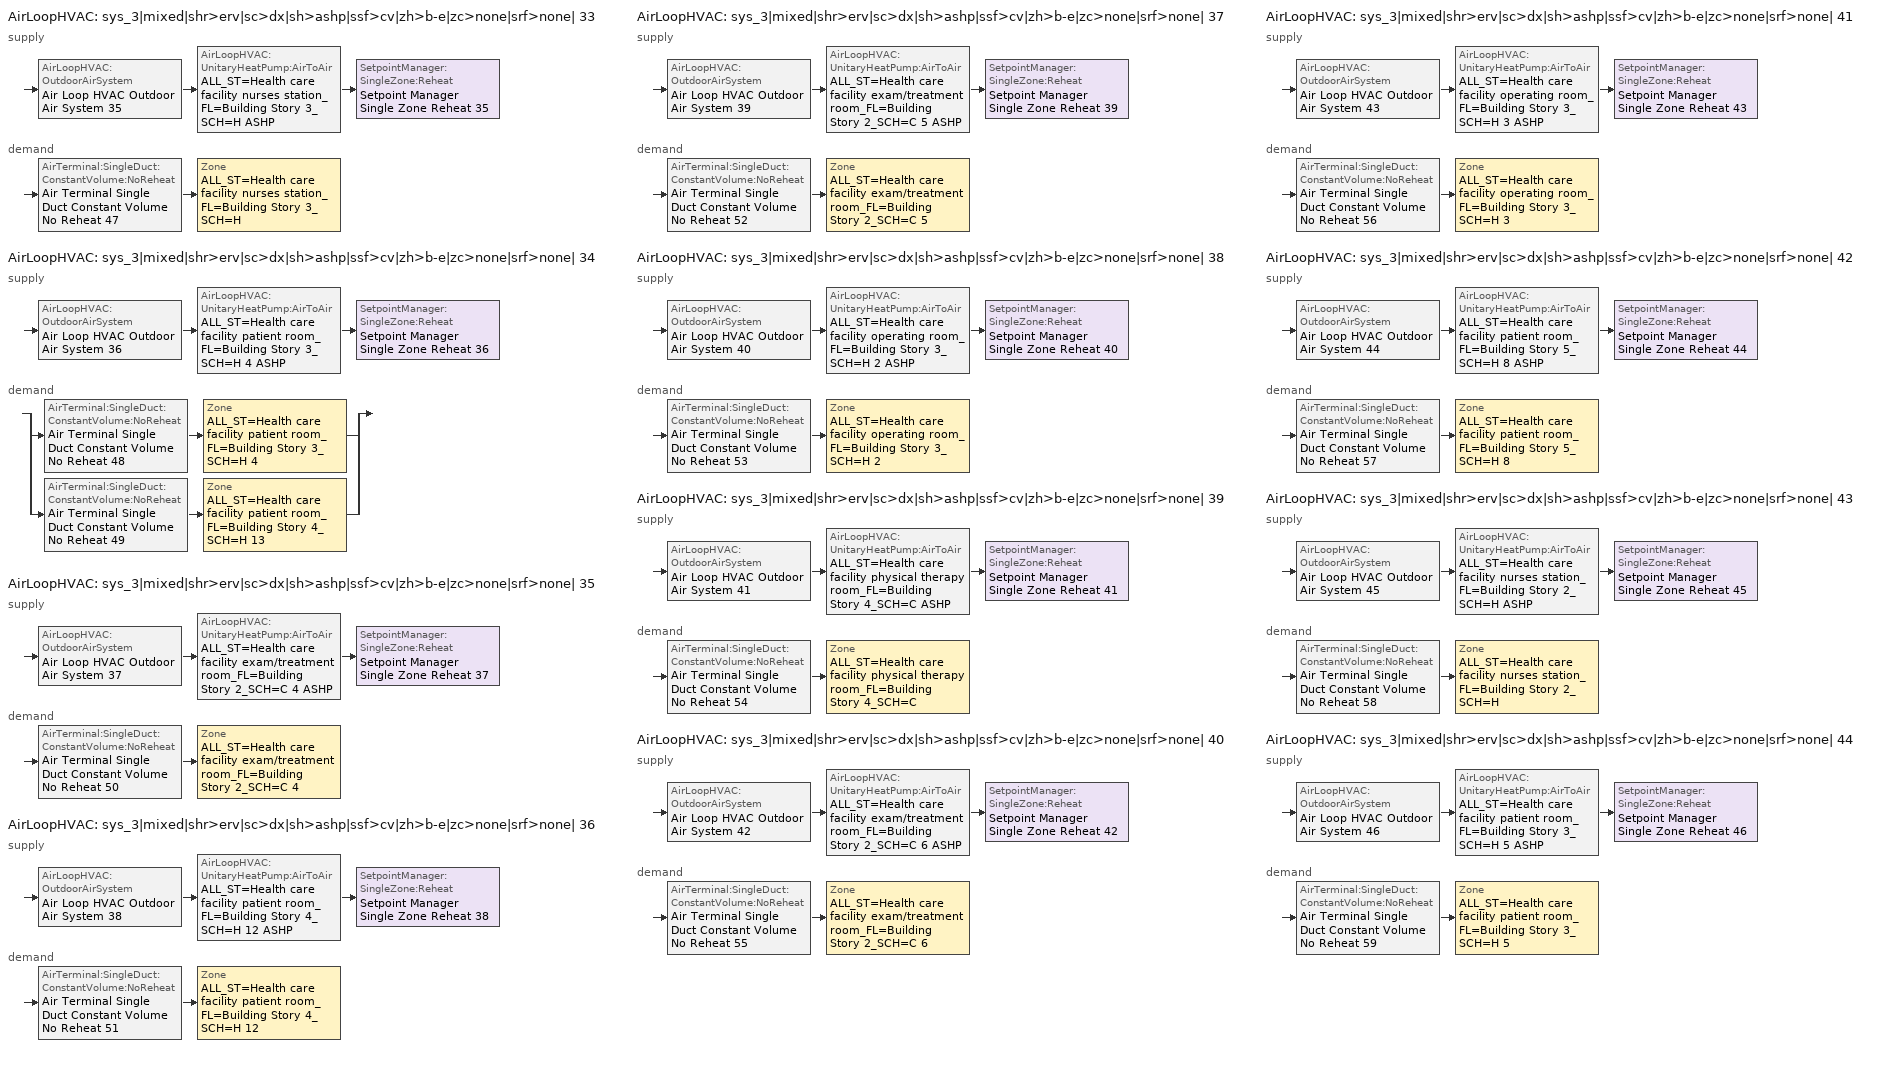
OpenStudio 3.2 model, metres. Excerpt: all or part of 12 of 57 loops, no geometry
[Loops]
AirLoopHVAC 'sys_3|mixed|shr>erv|sc>dx|sh>ashp|ssf>cv|zh>b-e|zc>none|srf>none| 33'
 supply: AirLoopHVAC:OutdoorAirSystem 'Air Loop HVAC Outdoor Air System 35' > AirLoopHVAC:UnitaryHeatPump:AirToAir 'ALL_ST=Health care facility nurses station_FL=Building Story 3_SCH=H ASHP' > SetpointManager:SingleZone:Reheat 'Setpoint Manager Single Zone Reheat 35'
 demand: AirTerminal:SingleDuct:ConstantVolume:NoReheat 'Air Terminal Single Duct Constant Volume No Reheat 47' > Zone 'ALL_ST=Health care facility nurses station_FL=Building Story 3_SCH=H'
AirLoopHVAC 'sys_3|mixed|shr>erv|sc>dx|sh>ashp|ssf>cv|zh>b-e|zc>none|srf>none| 34'
 supply: AirLoopHVAC:OutdoorAirSystem 'Air Loop HVAC Outdoor Air System 36' > AirLoopHVAC:UnitaryHeatPump:AirToAir 'ALL_ST=Health care facility patient room_FL=Building Story 3_SCH=H 4 ASHP' > SetpointManager:SingleZone:Reheat 'Setpoint Manager Single Zone Reheat 36'
 demand: split
  | AirTerminal:SingleDuct:ConstantVolume:NoReheat 'Air Terminal Single Duct Constant Volume No Reheat 48' > Zone 'ALL_ST=Health care facility patient room_FL=Building Story 3_SCH=H 4'
  | AirTerminal:SingleDuct:ConstantVolume:NoReheat 'Air Terminal Single Duct Constant Volume No Reheat 49' > Zone 'ALL_ST=Health care facility patient room_FL=Building Story 4_SCH=H 13'
AirLoopHVAC 'sys_3|mixed|shr>erv|sc>dx|sh>ashp|ssf>cv|zh>b-e|zc>none|srf>none| 35'
 supply: AirLoopHVAC:OutdoorAirSystem 'Air Loop HVAC Outdoor Air System 37' > AirLoopHVAC:UnitaryHeatPump:AirToAir 'ALL_ST=Health care facility exam/treatment room_FL=Building Story 2_SCH=C 4 ASHP' > SetpointManager:SingleZone:Reheat 'Setpoint Manager Single Zone Reheat 37'
 demand: AirTerminal:SingleDuct:ConstantVolume:NoReheat 'Air Terminal Single Duct Constant Volume No Reheat 50' > Zone 'ALL_ST=Health care facility exam/treatment room_FL=Building Story 2_SCH=C 4'
AirLoopHVAC 'sys_3|mixed|shr>erv|sc>dx|sh>ashp|ssf>cv|zh>b-e|zc>none|srf>none| 36'
 supply: AirLoopHVAC:OutdoorAirSystem 'Air Loop HVAC Outdoor Air System 38' > AirLoopHVAC:UnitaryHeatPump:AirToAir 'ALL_ST=Health care facility patient room_FL=Building Story 4_SCH=H 12 ASHP' > SetpointManager:SingleZone:Reheat 'Setpoint Manager Single Zone Reheat 38'
 demand: AirTerminal:SingleDuct:ConstantVolume:NoReheat 'Air Terminal Single Duct Constant Volume No Reheat 51' > Zone 'ALL_ST=Health care facility patient room_FL=Building Story 4_SCH=H 12'
AirLoopHVAC 'sys_3|mixed|shr>erv|sc>dx|sh>ashp|ssf>cv|zh>b-e|zc>none|srf>none| 37'
 supply: AirLoopHVAC:OutdoorAirSystem 'Air Loop HVAC Outdoor Air System 39' > AirLoopHVAC:UnitaryHeatPump:AirToAir 'ALL_ST=Health care facility exam/treatment room_FL=Building Story 2_SCH=C 5 ASHP' > SetpointManager:SingleZone:Reheat 'Setpoint Manager Single Zone Reheat 39'
 demand: AirTerminal:SingleDuct:ConstantVolume:NoReheat 'Air Terminal Single Duct Constant Volume No Reheat 52' > Zone 'ALL_ST=Health care facility exam/treatment room_FL=Building Story 2_SCH=C 5'
AirLoopHVAC 'sys_3|mixed|shr>erv|sc>dx|sh>ashp|ssf>cv|zh>b-e|zc>none|srf>none| 38'
 supply: AirLoopHVAC:OutdoorAirSystem 'Air Loop HVAC Outdoor Air System 40' > AirLoopHVAC:UnitaryHeatPump:AirToAir 'ALL_ST=Health care facility operating room_FL=Building Story 3_SCH=H 2 ASHP' > SetpointManager:SingleZone:Reheat 'Setpoint Manager Single Zone Reheat 40'
 demand: AirTerminal:SingleDuct:ConstantVolume:NoReheat 'Air Terminal Single Duct Constant Volume No Reheat 53' > Zone 'ALL_ST=Health care facility operating room_FL=Building Story 3_SCH=H 2'
AirLoopHVAC 'sys_3|mixed|shr>erv|sc>dx|sh>ashp|ssf>cv|zh>b-e|zc>none|srf>none| 39'
 supply: AirLoopHVAC:OutdoorAirSystem 'Air Loop HVAC Outdoor Air System 41' > AirLoopHVAC:UnitaryHeatPump:AirToAir 'ALL_ST=Health care facility physical therapy room_FL=Building Story 4_SCH=C ASHP' > SetpointManager:SingleZone:Reheat 'Setpoint Manager Single Zone Reheat 41'
 demand: AirTerminal:SingleDuct:ConstantVolume:NoReheat 'Air Terminal Single Duct Constant Volume No Reheat 54' > Zone 'ALL_ST=Health care facility physical therapy room_FL=Building Story 4_SCH=C'
AirLoopHVAC 'sys_3|mixed|shr>erv|sc>dx|sh>ashp|ssf>cv|zh>b-e|zc>none|srf>none| 40'
 supply: AirLoopHVAC:OutdoorAirSystem 'Air Loop HVAC Outdoor Air System 42' > AirLoopHVAC:UnitaryHeatPump:AirToAir 'ALL_ST=Health care facility exam/treatment room_FL=Building Story 2_SCH=C 6 ASHP' > SetpointManager:SingleZone:Reheat 'Setpoint Manager Single Zone Reheat 42'
 demand: AirTerminal:SingleDuct:ConstantVolume:NoReheat 'Air Terminal Single Duct Constant Volume No Reheat 55' > Zone 'ALL_ST=Health care facility exam/treatment room_FL=Building Story 2_SCH=C 6'
AirLoopHVAC 'sys_3|mixed|shr>erv|sc>dx|sh>ashp|ssf>cv|zh>b-e|zc>none|srf>none| 41'
 supply: AirLoopHVAC:OutdoorAirSystem 'Air Loop HVAC Outdoor Air System 43' > AirLoopHVAC:UnitaryHeatPump:AirToAir 'ALL_ST=Health care facility operating room_FL=Building Story 3_SCH=H 3 ASHP' > SetpointManager:SingleZone:Reheat 'Setpoint Manager Single Zone Reheat 43'
 demand: AirTerminal:SingleDuct:ConstantVolume:NoReheat 'Air Terminal Single Duct Constant Volume No Reheat 56' > Zone 'ALL_ST=Health care facility operating room_FL=Building Story 3_SCH=H 3'
AirLoopHVAC 'sys_3|mixed|shr>erv|sc>dx|sh>ashp|ssf>cv|zh>b-e|zc>none|srf>none| 42'
 supply: AirLoopHVAC:OutdoorAirSystem 'Air Loop HVAC Outdoor Air System 44' > AirLoopHVAC:UnitaryHeatPump:AirToAir 'ALL_ST=Health care facility patient room_FL=Building Story 5_SCH=H 8 ASHP' > SetpointManager:SingleZone:Reheat 'Setpoint Manager Single Zone Reheat 44'
 demand: AirTerminal:SingleDuct:ConstantVolume:NoReheat 'Air Terminal Single Duct Constant Volume No Reheat 57' > Zone 'ALL_ST=Health care facility patient room_FL=Building Story 5_SCH=H 8'
AirLoopHVAC 'sys_3|mixed|shr>erv|sc>dx|sh>ashp|ssf>cv|zh>b-e|zc>none|srf>none| 43'
 supply: AirLoopHVAC:OutdoorAirSystem 'Air Loop HVAC Outdoor Air System 45' > AirLoopHVAC:UnitaryHeatPump:AirToAir 'ALL_ST=Health care facility nurses station_FL=Building Story 2_SCH=H ASHP' > SetpointManager:SingleZone:Reheat 'Setpoint Manager Single Zone Reheat 45'
 demand: AirTerminal:SingleDuct:ConstantVolume:NoReheat 'Air Terminal Single Duct Constant Volume No Reheat 58' > Zone 'ALL_ST=Health care facility nurses station_FL=Building Story 2_SCH=H'
AirLoopHVAC 'sys_3|mixed|shr>erv|sc>dx|sh>ashp|ssf>cv|zh>b-e|zc>none|srf>none| 44'
 supply: AirLoopHVAC:OutdoorAirSystem 'Air Loop HVAC Outdoor Air System 46' > AirLoopHVAC:UnitaryHeatPump:AirToAir 'ALL_ST=Health care facility patient room_FL=Building Story 3_SCH=H 5 ASHP' > SetpointManager:SingleZone:Reheat 'Setpoint Manager Single Zone Reheat 46'
 demand: AirTerminal:SingleDuct:ConstantVolume:NoReheat 'Air Terminal Single Duct Constant Volume No Reheat 59' > Zone 'ALL_ST=Health care facility patient room_FL=Building Story 3_SCH=H 5'
[Sizing:Zone] Zone Cooling Design Supply Air Temperature Input Method=TemperatureDifference; Zone Cooling Design Supply Air Temperature {C}=14; Zone Cooling Design Supply Air Temperature Difference {deltaC}=11; Zone Heating Design Supply Air Temperature Input Method=TemperatureDifference; Zone Heating Design Supply Air Temperature {C}=40; Zone Heating Design Supply Air Temperature Difference {deltaC}=21; Zone Cooling Design Supply Air Humidity Ratio {kg-H2O/kg-air}=0.0085; Zone Heating Design Supply Air Humidity Ratio {kg-H2O/kg-air}=0.008; Zone Heating Sizing Factor=1.3; Zone Cooling Sizing Factor=1; Cooling Design Air Flow Method=DesignDay; Heating Design Air Flow Method=DesignDay; Account for Dedicated Outdoor Air System=No; Dedicated Outdoor Air System Control Strategy=NeutralSupplyAir; Dedicated Outdoor Air Low Setpoint Temperature for Design {C}=autosize; Dedicated Outdoor Air High Setpoint Temperature for Design {C}=autosize
ALL_ST=Health care facility nurses station_FL=Building Story 3_SCH=H; ALL_ST=Health care facility patient room_FL=Building Story 3_SCH=H 4; ALL_ST=Health care facility exam/treatment room_FL=Building Story 2_SCH=C 4; ALL_ST=Health care facility patient room_FL=Building Story 4_SCH=H 12; ALL_ST=Health care facility exam/treatment room_FL=Building Story 2_SCH=C 5; ALL_ST=Health care facility operating room_FL=Building Story 3_SCH=H 2; ALL_ST=Health care facility physical therapy room_FL=Building Story 4_SCH=C; ALL_ST=Health care facility exam/treatment room_FL=Building Story 2_SCH=C 6; ALL_ST=Health care facility operating room_FL=Building Story 3_SCH=H 3; ALL_ST=Health care facility patient room_FL=Building Story 5_SCH=H 8; ALL_ST=Health care facility nurses station_FL=Building Story 2_SCH=H; ALL_ST=Health care facility patient room_FL=Building Story 3_SCH=H 5; ALL_ST=Health care facility patient room_FL=Building Story 4_SCH=H 13
[Zone equipment]
ALL_ST=Health care facility nurses station_FL=Building Story 3_SCH=H: Zone HVAC Baseboard Convective Electric 47, Air Terminal Single Duct Constant Volume No Reheat 47
ALL_ST=Health care facility patient room_FL=Building Story 3_SCH=H 4: Zone HVAC Baseboard Convective Electric 48, Air Terminal Single Duct Constant Volume No Reheat 48
ALL_ST=Health care facility exam/treatment room_FL=Building Story 2_SCH=C 4: Zone HVAC Baseboard Convective Electric 50, Air Terminal Single Duct Constant Volume No Reheat 50
ALL_ST=Health care facility patient room_FL=Building Story 4_SCH=H 12: Zone HVAC Baseboard Convective Electric 51, Air Terminal Single Duct Constant Volume No Reheat 51
ALL_ST=Health care facility exam/treatment room_FL=Building Story 2_SCH=C 5: Zone HVAC Baseboard Convective Electric 52, Air Terminal Single Duct Constant Volume No Reheat 52
ALL_ST=Health care facility operating room_FL=Building Story 3_SCH=H 2: Zone HVAC Baseboard Convective Electric 53, Air Terminal Single Duct Constant Volume No Reheat 53
ALL_ST=Health care facility physical therapy room_FL=Building Story 4_SCH=C: Zone HVAC Baseboard Convective Electric 54, Air Terminal Single Duct Constant Volume No Reheat 54
ALL_ST=Health care facility exam/treatment room_FL=Building Story 2_SCH=C 6: Zone HVAC Baseboard Convective Electric 55, Air Terminal Single Duct Constant Volume No Reheat 55
ALL_ST=Health care facility operating room_FL=Building Story 3_SCH=H 3: Zone HVAC Baseboard Convective Electric 56, Air Terminal Single Duct Constant Volume No Reheat 56
ALL_ST=Health care facility patient room_FL=Building Story 5_SCH=H 8: Zone HVAC Baseboard Convective Electric 57, Air Terminal Single Duct Constant Volume No Reheat 57
ALL_ST=Health care facility nurses station_FL=Building Story 2_SCH=H: Zone HVAC Baseboard Convective Electric 58, Air Terminal Single Duct Constant Volume No Reheat 58
ALL_ST=Health care facility patient room_FL=Building Story 3_SCH=H 5: Zone HVAC Baseboard Convective Electric 59, Air Terminal Single Duct Constant Volume No Reheat 59
ALL_ST=Health care facility patient room_FL=Building Story 4_SCH=H 13: Zone HVAC Baseboard Convective Electric 49, Air Terminal Single Duct Constant Volume No Reheat 49
[AirLoopHVAC] Design Supply Air Flow Rate {m3/s}=autosize; Design Return Air Flow Fraction of Supply Air Flow=1
Name | Availability Schedule
sys_3|mixed|shr>erv|sc>dx|sh>ashp|ssf>cv|zh>b-e|zc>none|srf>none| 33 | sys_3|mixed|shr>none|sc>dx|sh>ashp|ssf>cv|zh>b-e|zc>none|srf>none| 33 Occ Sch
sys_3|mixed|shr>erv|sc>dx|sh>ashp|ssf>cv|zh>b-e|zc>none|srf>none| 34 | sys_3|mixed|shr>none|sc>dx|sh>ashp|ssf>cv|zh>b-e|zc>none|srf>none| 34 Occ Sch
sys_3|mixed|shr>erv|sc>dx|sh>ashp|ssf>cv|zh>b-e|zc>none|srf>none| 35 | sys_3|mixed|shr>none|sc>dx|sh>ashp|ssf>cv|zh>b-e|zc>none|srf>none| 35 Occ Sch
sys_3|mixed|shr>erv|sc>dx|sh>ashp|ssf>cv|zh>b-e|zc>none|srf>none| 36 | sys_3|mixed|shr>none|sc>dx|sh>ashp|ssf>cv|zh>b-e|zc>none|srf>none| 36 Occ Sch
sys_3|mixed|shr>erv|sc>dx|sh>ashp|ssf>cv|zh>b-e|zc>none|srf>none| 37 | sys_3|mixed|shr>none|sc>dx|sh>ashp|ssf>cv|zh>b-e|zc>none|srf>none| 37 Occ Sch
sys_3|mixed|shr>erv|sc>dx|sh>ashp|ssf>cv|zh>b-e|zc>none|srf>none| 38 | sys_3|mixed|shr>none|sc>dx|sh>ashp|ssf>cv|zh>b-e|zc>none|srf>none| 38 Occ Sch
sys_3|mixed|shr>erv|sc>dx|sh>ashp|ssf>cv|zh>b-e|zc>none|srf>none| 39 | sys_3|mixed|shr>none|sc>dx|sh>ashp|ssf>cv|zh>b-e|zc>none|srf>none| 39 Occ Sch
sys_3|mixed|shr>erv|sc>dx|sh>ashp|ssf>cv|zh>b-e|zc>none|srf>none| 40 | sys_3|mixed|shr>none|sc>dx|sh>ashp|ssf>cv|zh>b-e|zc>none|srf>none| 40 Occ Sch
sys_3|mixed|shr>erv|sc>dx|sh>ashp|ssf>cv|zh>b-e|zc>none|srf>none| 41 | sys_3|mixed|shr>none|sc>dx|sh>ashp|ssf>cv|zh>b-e|zc>none|srf>none| 41 Occ Sch
sys_3|mixed|shr>erv|sc>dx|sh>ashp|ssf>cv|zh>b-e|zc>none|srf>none| 42 | sys_3|mixed|shr>none|sc>dx|sh>ashp|ssf>cv|zh>b-e|zc>none|srf>none| 42 Occ Sch
sys_3|mixed|shr>erv|sc>dx|sh>ashp|ssf>cv|zh>b-e|zc>none|srf>none| 43 | sys_3|mixed|shr>none|sc>dx|sh>ashp|ssf>cv|zh>b-e|zc>none|srf>none| 43 Occ Sch
sys_3|mixed|shr>erv|sc>dx|sh>ashp|ssf>cv|zh>b-e|zc>none|srf>none| 44 | sys_3|mixed|shr>none|sc>dx|sh>ashp|ssf>cv|zh>b-e|zc>none|srf>none| 44 Occ Sch
[Sizing:System] Type of Load to Size On=Sensible; Design Outdoor Air Flow Rate {m3/s}=Autosize; Central Heating Maximum System Air Flow Ratio=1; Preheat Design Temperature {C}=7; Preheat Design Humidity Ratio {kg-H2O/kg-Air}=0.008; Precool Design Temperature {C}=13; Precool Design Humidity Ratio {kg-H2O/kg-Air}=0.008; Central Cooling Design Supply Air Temperature {C}=13; Central Heating Design Supply Air Temperature {C}=43; Sizing Option=NonCoincident; 100% Outdoor Air in Cooling=No; 100% Outdoor Air in Heating=No; Central Cooling Design Supply Air Humidity Ratio {kg-H2O/kg-Air}=0.0085; Central Heating Design Supply Air Humidity Ratio {kg-H2O/kg-Air}=0.008; Cooling Design Air Flow Method=DesignDay; Cooling Design Air Flow Rate {m3/s}=0; Heating Design Air Flow Method=DesignDay; Heating Design Air Flow Rate {m3/s}=0; System Outdoor Air Method=ZoneSum; Zone Maximum Outdoor Air Fraction=1; Cooling Supply Air Flow Rate Per Floor Area {m3/s-m2}=0.00996765; Cooling Fraction of Autosized Cooling Supply Air Flow Rate=1; Cooling Supply Air Flow Rate Per Unit Cooling Capacity {m3/s-W}=3.94755e-05; Heating Supply Air Flow Rate Per Floor Area {m3/s-m2}=0.00996765; Heating Fraction of Autosized Heating Supply Air Flow Rate=1; Heating Fraction of Autosized Cooling Supply Air Flow Rate=1; Heating Supply Air Flow Rate Per Unit Heating Capacity {m3/s-W}=3.15882e-05; Cooling Design Capacity Method=CoolingDesignCapacity; Cooling Design Capacity {W}=autosize; Cooling Design Capacity Per Floor Area {W/m2}=234.7; Fraction of Autosized Cooling Design Capacity=1; Heating Design Capacity Method=HeatingDesignCapacity; Heating Design Capacity {W}=autosize; Heating Design Capacity Per Floor Area {W/m2}=157; Fraction of Autosized Heating Design Capacity=1; Central Cooling Capacity Control Method=OnOff
sys_3|mixed|shr>erv|sc>dx|sh>ashp|ssf>cv|zh>b-e|zc>none|srf>none| 33; sys_3|mixed|shr>erv|sc>dx|sh>ashp|ssf>cv|zh>b-e|zc>none|srf>none| 34; sys_3|mixed|shr>erv|sc>dx|sh>ashp|ssf>cv|zh>b-e|zc>none|srf>none| 35; sys_3|mixed|shr>erv|sc>dx|sh>ashp|ssf>cv|zh>b-e|zc>none|srf>none| 36; sys_3|mixed|shr>erv|sc>dx|sh>ashp|ssf>cv|zh>b-e|zc>none|srf>none| 37; sys_3|mixed|shr>erv|sc>dx|sh>ashp|ssf>cv|zh>b-e|zc>none|srf>none| 38; sys_3|mixed|shr>erv|sc>dx|sh>ashp|ssf>cv|zh>b-e|zc>none|srf>none| 39; sys_3|mixed|shr>erv|sc>dx|sh>ashp|ssf>cv|zh>b-e|zc>none|srf>none| 40; sys_3|mixed|shr>erv|sc>dx|sh>ashp|ssf>cv|zh>b-e|zc>none|srf>none| 41; sys_3|mixed|shr>erv|sc>dx|sh>ashp|ssf>cv|zh>b-e|zc>none|srf>none| 42; sys_3|mixed|shr>erv|sc>dx|sh>ashp|ssf>cv|zh>b-e|zc>none|srf>none| 43; sys_3|mixed|shr>erv|sc>dx|sh>ashp|ssf>cv|zh>b-e|zc>none|srf>none| 44
[Fan:OnOff] Availability Schedule=Always On Discrete; Fan Total Efficiency=0.39975; Maximum Flow Rate {m3/s}=autosize; Motor Efficiency=0.615; Motor In Airstream Fraction=1
Name | Pressure Rise {Pa} | Fan Power Ratio Function of Speed Ratio Curve | Fan Efficiency Ratio Function of Speed Ratio Curve
Fan On Off 35 | 1110.94 | Fan On Off Power Curve 34 | Fan On Off Efficiency Curve 34
Fan On Off 36 | 622.722 | Fan On Off Power Curve 35 | Fan On Off Efficiency Curve 35
Fan On Off 37 | 622.722 | Fan On Off Power Curve 36 | Fan On Off Efficiency Curve 36
Fan On Off 38 | 622.722 | Fan On Off Power Curve 37 | Fan On Off Efficiency Curve 37
Fan On Off 39 | 622.722 | Fan On Off Power Curve 38 | Fan On Off Efficiency Curve 38
Fan On Off 40 | 622.722 | Fan On Off Power Curve 39 | Fan On Off Efficiency Curve 39
Fan On Off 41 | 622.722 | Fan On Off Power Curve 40 | Fan On Off Efficiency Curve 40
Fan On Off 42 | 622.722 | Fan On Off Power Curve 41 | Fan On Off Efficiency Curve 41
Fan On Off 43 | 622.722 | Fan On Off Power Curve 42 | Fan On Off Efficiency Curve 42
Fan On Off 44 | 622.722 | Fan On Off Power Curve 43 | Fan On Off Efficiency Curve 43
Fan On Off 45 | 1110.94 | Fan On Off Power Curve 44 | Fan On Off Efficiency Curve 44
Fan On Off 46 | 622.722 | Fan On Off Power Curve 45 | Fan On Off Efficiency Curve 45
[Coil:Cooling:DX:SingleSpeed] Availability Schedule=Always On Discrete; Rated Total Cooling Capacity {W}=autosize; Rated Sensible Heat Ratio=autosize; Rated Air Flow Rate {m3/s}=autosize; Rated Evaporator Fan Power Per Volume Flow Rate {W/(m3/s)}=773.3; Total Cooling Capacity Function of Temperature Curve=DXCOOL-NECB2011-REF-CAPFT; Total Cooling Capacity Function of Flow Fraction Curve=DXCOOL-NECB2011-REF-CAPFFLOW; Energy Input Ratio Function of Temperature Curve=DXCOOL-NECB2011-REF-COOLEIRFT; Energy Input Ratio Function of Flow Fraction Curve=DXCOOL-NECB2011-REF-COOLEIRFFLOW; Part Load Fraction Correlation Curve=DXCOOL-NECB2011-REF-COOLPLFFPLR; Minimum Outdoor Dry-Bulb Temperature for Compressor Operation {C}=-25; Condenser Type=AirCooled; Evaporative Condenser Effectiveness=0; Evaporative Condenser Air Flow Rate {m3/s}=Autosize; Evaporative Condenser Pump Rated Power Consumption {W}=Autosize; Crankcase Heater Capacity {W}=0; Maximum Outdoor Dry-Bulb Temperature for Crankcase Heater Operation {C}=0; Basin Heater Capacity {W/K}=0; Basin Heater Setpoint Temperature {C}=10
Name | Rated COP {W/W}
CoilCoolingDXSingleSpeed_dx 34 266kBtu/hr 9.3EER; CoilCoolingDXSingleSpeed_dx 44 319kBtu/hr 9.3EER | 3.23281
CoilCoolingDXSingleSpeed_dx 35 8kBtu/hr 10.0EER; CoilCoolingDXSingleSpeed_dx 36 12kBtu/hr 10.0EER; CoilCoolingDXSingleSpeed_dx 37 15kBtu/hr 10.0EER; CoilCoolingDXSingleSpeed_dx 38 7kBtu/hr 10.0EER; CoilCoolingDXSingleSpeed_dx 40 49kBtu/hr 10.0EER; CoilCoolingDXSingleSpeed_dx 41 31kBtu/hr 10.0EER; CoilCoolingDXSingleSpeed_dx 42 39kBtu/hr 10.0EER; CoilCoolingDXSingleSpeed_dx 43 15kBtu/hr 10.0EER; CoilCoolingDXSingleSpeed_dx 45 4kBtu/hr 10.0EER | 3.46588
CoilCoolingDXSingleSpeed_dx 39 91kBtu/hr 10.8EER | 3.73224
[Coil:Heating:DX:SingleSpeed] Availability Schedule=Always On Discrete; Rated Air Flow Rate {m3/s}=Autosize; Rated Supply Fan Power Per Volume Flow Rate {W/(m3/s)}=773.3; Total Heating Capacity Function of Temperature Curve=DXHEAT-NECB2011-REF-CAPFT; Total Heating Capacity Function of Flow Fraction Curve=DXHEAT-NECB2011-REF-CAPFFLOW; Energy Input Ratio Function of Temperature Curve=DXHEAT-NECB2011-REF-EIRFT; Energy Input Ratio Function of Flow Fraction Curve=DXHEAT-NECB2011-REF-EIRFFLOW; Part Load Fraction Correlation Curve=DXHEAT-NECB2011-REF-PLFFPLR; Minimum Outdoor Dry-Bulb Temperature for Compressor Operation {C}=-10; Defrost Strategy=Resistive; Defrost Control=Timed; Defrost Time Period Fraction=0.166667; Resistive Defrost Heater Capacity {W}=2000
Name | Rated Total Heating Capacity {W} | Rated COP {W/W}
CoilHeatingDXSingleSpeed_dx 34 193 Clg kBtu/hr 3.2COPH | 56500.8 | 3.4897
CoilHeatingDXSingleSpeed_dx 35 6 Clg kBtu/hr 3.1COPH | 1800.36 | 3.29502
CoilHeatingDXSingleSpeed_dx 36 9 Clg kBtu/hr 3.1COPH | 2602.76 | 3.29627
CoilHeatingDXSingleSpeed_dx 37 11 Clg kBtu/hr 3.1COPH | 3168.21 | 3.29716
CoilHeatingDXSingleSpeed_dx 38 5 Clg kBtu/hr 3.1COPH | 1589.2 | 3.29469
CoilHeatingDXSingleSpeed_dx 39 66 Clg kBtu/hr 3.3COPH | 19375.7 | 3.53689
CoilHeatingDXSingleSpeed_dx 40 35 Clg kBtu/hr 3.1COPH | 10348.4 | 3.3084
CoilHeatingDXSingleSpeed_dx 41 23 Clg kBtu/hr 3.1COPH | 6681.46 | 3.30266
CoilHeatingDXSingleSpeed_dx 42 28 Clg kBtu/hr 3.1COPH | 8293.69 | 3.30518
CoilHeatingDXSingleSpeed_dx 43 11 Clg kBtu/hr 3.1COPH | 3288.99 | 3.29735
CoilHeatingDXSingleSpeed_dx 44 231 Clg kBtu/hr 3.2COPH | 67741.8 | 3.50787
CoilHeatingDXSingleSpeed_dx 45 3 Clg kBtu/hr 3.1COPH | 863.323 | 3.29355
[Controller:OutdoorAir] Minimum Outdoor Air Flow Rate {m3/s}=autosize; Maximum Outdoor Air Flow Rate {m3/s}=Autosize; Economizer Control Action Type=ModulateFlow; Lockout Type=NoLockout; Minimum Limit Type=FixedMinimum; High Humidity Control=No; Heat Recovery Bypass Control Type=BypassWhenOAFlowGreaterThanMinimum
Name | Economizer Control Type | Minimum Outdoor Air Schedule | Controller Mechanical Ventilation | Economizer Maximum Limit Dry-Bulb Temperature {C} | Economizer Maximum Limit Enthalpy {J/kg} | Economizer Minimum Limit Dry-Bulb Temperature {C}
Controller Outdoor Air 35 | DifferentialEnthalpy | sys_3|mixed|shr>none|sc>dx|sh>ashp|ssf>cv|zh>b-e|zc>none|srf>none| 33 Occ Sch | Controller Mechanical Ventilation 35
Controller Outdoor Air 36 | NoEconomizer | sys_3|mixed|shr>none|sc>dx|sh>ashp|ssf>cv|zh>b-e|zc>none|srf>none| 34 Occ Sch | Controller Mechanical Ventilation 36 | 28 | 64000 | -100
Controller Outdoor Air 37 | NoEconomizer | sys_3|mixed|shr>none|sc>dx|sh>ashp|ssf>cv|zh>b-e|zc>none|srf>none| 35 Occ Sch | Controller Mechanical Ventilation 37 | 28 | 64000 | -100
Controller Outdoor Air 38 | NoEconomizer | sys_3|mixed|shr>none|sc>dx|sh>ashp|ssf>cv|zh>b-e|zc>none|srf>none| 36 Occ Sch | Controller Mechanical Ventilation 38 | 28 | 64000 | -100
Controller Outdoor Air 39 | NoEconomizer | sys_3|mixed|shr>none|sc>dx|sh>ashp|ssf>cv|zh>b-e|zc>none|srf>none| 37 Occ Sch | Controller Mechanical Ventilation 39 | 28 | 64000 | -100
Controller Outdoor Air 40 | DifferentialEnthalpy | sys_3|mixed|shr>none|sc>dx|sh>ashp|ssf>cv|zh>b-e|zc>none|srf>none| 38 Occ Sch | Controller Mechanical Ventilation 40
Controller Outdoor Air 41 | NoEconomizer | sys_3|mixed|shr>none|sc>dx|sh>ashp|ssf>cv|zh>b-e|zc>none|srf>none| 39 Occ Sch | Controller Mechanical Ventilation 41 | 28 | 64000 | -100
Controller Outdoor Air 42 | NoEconomizer | sys_3|mixed|shr>none|sc>dx|sh>ashp|ssf>cv|zh>b-e|zc>none|srf>none| 40 Occ Sch | Controller Mechanical Ventilation 42 | 28 | 64000 | -100
Controller Outdoor Air 43 | NoEconomizer | sys_3|mixed|shr>none|sc>dx|sh>ashp|ssf>cv|zh>b-e|zc>none|srf>none| 41 Occ Sch | Controller Mechanical Ventilation 43 | 28 | 64000 | -100
Controller Outdoor Air 44 | NoEconomizer | sys_3|mixed|shr>none|sc>dx|sh>ashp|ssf>cv|zh>b-e|zc>none|srf>none| 42 Occ Sch | Controller Mechanical Ventilation 44 | 28 | 64000 | -100
Controller Outdoor Air 45 | DifferentialEnthalpy | sys_3|mixed|shr>none|sc>dx|sh>ashp|ssf>cv|zh>b-e|zc>none|srf>none| 43 Occ Sch | Controller Mechanical Ventilation 45
Controller Outdoor Air 46 | NoEconomizer | sys_3|mixed|shr>none|sc>dx|sh>ashp|ssf>cv|zh>b-e|zc>none|srf>none| 44 Occ Sch | Controller Mechanical Ventilation 46 | 28 | 64000 | -100
[Controller:MechanicalVentilation] Availability Schedule=Always On Discrete; System Outdoor Air Method=ZoneSum
Controller Mechanical Ventilation 35; Controller Mechanical Ventilation 36; Controller Mechanical Ventilation 37; Controller Mechanical Ventilation 38; Controller Mechanical Ventilation 39; Controller Mechanical Ventilation 40; Controller Mechanical Ventilation 41; Controller Mechanical Ventilation 42; Controller Mechanical Ventilation 43; Controller Mechanical Ventilation 44; Controller Mechanical Ventilation 45; Controller Mechanical Ventilation 46
[AirLoopHVAC:OutdoorAirSystem]
Name | Controller
Air Loop HVAC Outdoor Air System 35 | Controller Outdoor Air 35
Air Loop HVAC Outdoor Air System 36 | Controller Outdoor Air 36
Air Loop HVAC Outdoor Air System 37 | Controller Outdoor Air 37
Air Loop HVAC Outdoor Air System 38 | Controller Outdoor Air 38
Air Loop HVAC Outdoor Air System 39 | Controller Outdoor Air 39
Air Loop HVAC Outdoor Air System 40 | Controller Outdoor Air 40
Air Loop HVAC Outdoor Air System 41 | Controller Outdoor Air 41
Air Loop HVAC Outdoor Air System 42 | Controller Outdoor Air 42
Air Loop HVAC Outdoor Air System 43 | Controller Outdoor Air 43
Air Loop HVAC Outdoor Air System 44 | Controller Outdoor Air 44
Air Loop HVAC Outdoor Air System 45 | Controller Outdoor Air 45
Air Loop HVAC Outdoor Air System 46 | Controller Outdoor Air 46
[Coil:Heating:Gas] Availability Schedule=Always On Discrete; Nominal Capacity {W}=AutoSize; Parasitic Electric Load {W}=0; Part Load Fraction Correlation Curve=FURNACE-EFFPLR-NECB2011; Parasitic Gas Load {W}=0
Name | Gas Burner Efficiency
Coil Heating Gas 35; Coil Heating Gas 45 | 0.81
Coil Heating Gas 36; Coil Heating Gas 37; Coil Heating Gas 38; Coil Heating Gas 39; Coil Heating Gas 40; Coil Heating Gas 41; Coil Heating Gas 42; Coil Heating Gas 43; Coil Heating Gas 44; Coil Heating Gas 46 | 0.924
[AirLoopHVAC:UnitaryHeatPump:AirToAir] Availability Schedule=Always On Discrete; Supply Air Flow Rate During Cooling Operation {m3/s}=Autosize; Supply Air Flow Rate During Heating Operation {m3/s}=Autosize; Maximum Supply Air Temperature from Supplemental Heater {C}=Autosize
Name | Controlling Zone or Thermostat Location | Supply Air Fan | Heating Coil | Cooling Coil | Supplemental Heating Coil | Supply Air Fan Operating Mode Schedule
ALL_ST=Health care facility nurses station_FL=Building Story 3_SCH=H ASHP | ALL_ST=Health care facility nurses station_FL=Building Story 3_SCH=H | Fan On Off 35 | CoilHeatingDXSingleSpeed_dx 34 193 Clg kBtu/hr 3.2COPH | CoilCoolingDXSingleSpeed_dx 34 266kBtu/hr 9.3EER | Coil Heating Gas 35 | sys_3|mixed|shr>none|sc>dx|sh>ashp|ssf>cv|zh>b-e|zc>none|srf>none| 33 Occ Sch
ALL_ST=Health care facility patient room_FL=Building Story 3_SCH=H 4 ASHP | ALL_ST=Health care facility patient room_FL=Building Story 3_SCH=H 4 | Fan On Off 36 | CoilHeatingDXSingleSpeed_dx 35 6 Clg kBtu/hr 3.1COPH | CoilCoolingDXSingleSpeed_dx 35 8kBtu/hr 10.0EER | Coil Heating Gas 36 | sys_3|mixed|shr>none|sc>dx|sh>ashp|ssf>cv|zh>b-e|zc>none|srf>none| 34 Occ Sch
ALL_ST=Health care facility exam/treatment room_FL=Building Story 2_SCH=C 4 ASHP | ALL_ST=Health care facility exam/treatment room_FL=Building Story 2_SCH=C 4 | Fan On Off 37 | CoilHeatingDXSingleSpeed_dx 36 9 Clg kBtu/hr 3.1COPH | CoilCoolingDXSingleSpeed_dx 36 12kBtu/hr 10.0EER | Coil Heating Gas 37 | sys_3|mixed|shr>none|sc>dx|sh>ashp|ssf>cv|zh>b-e|zc>none|srf>none| 35 Occ Sch
ALL_ST=Health care facility patient room_FL=Building Story 4_SCH=H 12 ASHP | ALL_ST=Health care facility patient room_FL=Building Story 4_SCH=H 12 | Fan On Off 38 | CoilHeatingDXSingleSpeed_dx 37 11 Clg kBtu/hr 3.1COPH | CoilCoolingDXSingleSpeed_dx 37 15kBtu/hr 10.0EER | Coil Heating Gas 38 | sys_3|mixed|shr>none|sc>dx|sh>ashp|ssf>cv|zh>b-e|zc>none|srf>none| 36 Occ Sch
ALL_ST=Health care facility exam/treatment room_FL=Building Story 2_SCH=C 5 ASHP | ALL_ST=Health care facility exam/treatment room_FL=Building Story 2_SCH=C 5 | Fan On Off 39 | CoilHeatingDXSingleSpeed_dx 38 5 Clg kBtu/hr 3.1COPH | CoilCoolingDXSingleSpeed_dx 38 7kBtu/hr 10.0EER | Coil Heating Gas 39 | sys_3|mixed|shr>none|sc>dx|sh>ashp|ssf>cv|zh>b-e|zc>none|srf>none| 37 Occ Sch
ALL_ST=Health care facility operating room_FL=Building Story 3_SCH=H 2 ASHP | ALL_ST=Health care facility operating room_FL=Building Story 3_SCH=H 2 | Fan On Off 40 | CoilHeatingDXSingleSpeed_dx 39 66 Clg kBtu/hr 3.3COPH | CoilCoolingDXSingleSpeed_dx 39 91kBtu/hr 10.8EER | Coil Heating Gas 40 | sys_3|mixed|shr>none|sc>dx|sh>ashp|ssf>cv|zh>b-e|zc>none|srf>none| 38 Occ Sch
ALL_ST=Health care facility physical therapy room_FL=Building Story 4_SCH=C ASHP | ALL_ST=Health care facility physical therapy room_FL=Building Story 4_SCH=C | Fan On Off 41 | CoilHeatingDXSingleSpeed_dx 40 35 Clg kBtu/hr 3.1COPH | CoilCoolingDXSingleSpeed_dx 40 49kBtu/hr 10.0EER | Coil Heating Gas 41 | sys_3|mixed|shr>none|sc>dx|sh>ashp|ssf>cv|zh>b-e|zc>none|srf>none| 39 Occ Sch
ALL_ST=Health care facility exam/treatment room_FL=Building Story 2_SCH=C 6 ASHP | ALL_ST=Health care facility exam/treatment room_FL=Building Story 2_SCH=C 6 | Fan On Off 42 | CoilHeatingDXSingleSpeed_dx 41 23 Clg kBtu/hr 3.1COPH | CoilCoolingDXSingleSpeed_dx 41 31kBtu/hr 10.0EER | Coil Heating Gas 42 | sys_3|mixed|shr>none|sc>dx|sh>ashp|ssf>cv|zh>b-e|zc>none|srf>none| 40 Occ Sch
ALL_ST=Health care facility operating room_FL=Building Story 3_SCH=H 3 ASHP | ALL_ST=Health care facility operating room_FL=Building Story 3_SCH=H 3 | Fan On Off 43 | CoilHeatingDXSingleSpeed_dx 42 28 Clg kBtu/hr 3.1COPH | CoilCoolingDXSingleSpeed_dx 42 39kBtu/hr 10.0EER | Coil Heating Gas 43 | sys_3|mixed|shr>none|sc>dx|sh>ashp|ssf>cv|zh>b-e|zc>none|srf>none| 41 Occ Sch
ALL_ST=Health care facility patient room_FL=Building Story 5_SCH=H 8 ASHP | ALL_ST=Health care facility patient room_FL=Building Story 5_SCH=H 8 | Fan On Off 44 | CoilHeatingDXSingleSpeed_dx 43 11 Clg kBtu/hr 3.1COPH | CoilCoolingDXSingleSpeed_dx 43 15kBtu/hr 10.0EER | Coil Heating Gas 44 | sys_3|mixed|shr>none|sc>dx|sh>ashp|ssf>cv|zh>b-e|zc>none|srf>none| 42 Occ Sch
ALL_ST=Health care facility nurses station_FL=Building Story 2_SCH=H ASHP | ALL_ST=Health care facility nurses station_FL=Building Story 2_SCH=H | Fan On Off 45 | CoilHeatingDXSingleSpeed_dx 44 231 Clg kBtu/hr 3.2COPH | CoilCoolingDXSingleSpeed_dx 44 319kBtu/hr 9.3EER | Coil Heating Gas 45 | sys_3|mixed|shr>none|sc>dx|sh>ashp|ssf>cv|zh>b-e|zc>none|srf>none| 43 Occ Sch
ALL_ST=Health care facility patient room_FL=Building Story 3_SCH=H 5 ASHP | ALL_ST=Health care facility patient room_FL=Building Story 3_SCH=H 5 | Fan On Off 46 | CoilHeatingDXSingleSpeed_dx 45 3 Clg kBtu/hr 3.1COPH | CoilCoolingDXSingleSpeed_dx 45 4kBtu/hr 10.0EER | Coil Heating Gas 46 | sys_3|mixed|shr>none|sc>dx|sh>ashp|ssf>cv|zh>b-e|zc>none|srf>none| 44 Occ Sch
[SetpointManager:SingleZone:Reheat] Minimum Supply Air Temperature {C}=13; Maximum Supply Air Temperature {C}=43
Name | Control Zone
Setpoint Manager Single Zone Reheat 35 | ALL_ST=Health care facility nurses station_FL=Building Story 3_SCH=H
Setpoint Manager Single Zone Reheat 36 | ALL_ST=Health care facility patient room_FL=Building Story 3_SCH=H 4
Setpoint Manager Single Zone Reheat 37 | ALL_ST=Health care facility exam/treatment room_FL=Building Story 2_SCH=C 4
Setpoint Manager Single Zone Reheat 38 | ALL_ST=Health care facility patient room_FL=Building Story 4_SCH=H 12
Setpoint Manager Single Zone Reheat 39 | ALL_ST=Health care facility exam/treatment room_FL=Building Story 2_SCH=C 5
Setpoint Manager Single Zone Reheat 40 | ALL_ST=Health care facility operating room_FL=Building Story 3_SCH=H 2
Setpoint Manager Single Zone Reheat 41 | ALL_ST=Health care facility physical therapy room_FL=Building Story 4_SCH=C
Setpoint Manager Single Zone Reheat 42 | ALL_ST=Health care facility exam/treatment room_FL=Building Story 2_SCH=C 6
Setpoint Manager Single Zone Reheat 43 | ALL_ST=Health care facility operating room_FL=Building Story 3_SCH=H 3
Setpoint Manager Single Zone Reheat 44 | ALL_ST=Health care facility patient room_FL=Building Story 5_SCH=H 8
Setpoint Manager Single Zone Reheat 45 | ALL_ST=Health care facility nurses station_FL=Building Story 2_SCH=H
Setpoint Manager Single Zone Reheat 46 | ALL_ST=Health care facility patient room_FL=Building Story 3_SCH=H 5
[ZoneHVAC:Baseboard:Convective:Electric] Availability Schedule=Always On Discrete; Nominal Capacity {W}=autosize; Efficiency=1
Zone HVAC Baseboard Convective Electric 47; Zone HVAC Baseboard Convective Electric 48; Zone HVAC Baseboard Convective Electric 49; Zone HVAC Baseboard Convective Electric 50; Zone HVAC Baseboard Convective Electric 51; Zone HVAC Baseboard Convective Electric 52; Zone HVAC Baseboard Convective Electric 53; Zone HVAC Baseboard Convective Electric 54; Zone HVAC Baseboard Convective Electric 55; Zone HVAC Baseboard Convective Electric 56; Zone HVAC Baseboard Convective Electric 57; Zone HVAC Baseboard Convective Electric 58; Zone HVAC Baseboard Convective Electric 59
[AirTerminal:SingleDuct:ConstantVolume:NoReheat] Availability Schedule=Always On Discrete; Maximum Air Flow Rate {m3/s}=AutoSize
Air Terminal Single Duct Constant Volume No Reheat 47; Air Terminal Single Duct Constant Volume No Reheat 48; Air Terminal Single Duct Constant Volume No Reheat 49; Air Terminal Single Duct Constant Volume No Reheat 50; Air Terminal Single Duct Constant Volume No Reheat 51; Air Terminal Single Duct Constant Volume No Reheat 52; Air Terminal Single Duct Constant Volume No Reheat 53; Air Terminal Single Duct Constant Volume No Reheat 54; Air Terminal Single Duct Constant Volume No Reheat 55; Air Terminal Single Duct Constant Volume No Reheat 56; Air Terminal Single Duct Constant Volume No Reheat 57; Air Terminal Single Duct Constant Volume No Reheat 58; Air Terminal Single Duct Constant Volume No Reheat 59
[Schedule:Ruleset]
Name | Default Day Schedule | Summer Design Day Schedule | Winter Design Day Schedule
sys_3|mixed|shr>none|sc>dx|sh>ashp|ssf>cv|zh>b-e|zc>none|srf>none| 33 Occ Sch | sys_3|mixed|shr>none|sc>dx|sh>ashp|ssf>cv|zh>b-e|zc>none|srf>none| 33 Occ Sch Default | sys_3|mixed|shr>none|sc>dx|sh>ashp|ssf>cv|zh>b-e|zc>none|srf>none| 33 Occ Sch Summer Design Day | sys_3|mixed|shr>none|sc>dx|sh>ashp|ssf>cv|zh>b-e|zc>none|srf>none| 33 Occ Sch Winter Design Day
sys_3|mixed|shr>none|sc>dx|sh>ashp|ssf>cv|zh>b-e|zc>none|srf>none| 34 Occ Sch | sys_3|mixed|shr>none|sc>dx|sh>ashp|ssf>cv|zh>b-e|zc>none|srf>none| 34 Occ Sch Default | sys_3|mixed|shr>none|sc>dx|sh>ashp|ssf>cv|zh>b-e|zc>none|srf>none| 34 Occ Sch Summer Design Day | sys_3|mixed|shr>none|sc>dx|sh>ashp|ssf>cv|zh>b-e|zc>none|srf>none| 34 Occ Sch Winter Design Day
sys_3|mixed|shr>none|sc>dx|sh>ashp|ssf>cv|zh>b-e|zc>none|srf>none| 35 Occ Sch | sys_3|mixed|shr>none|sc>dx|sh>ashp|ssf>cv|zh>b-e|zc>none|srf>none| 35 Occ Sch Default | sys_3|mixed|shr>none|sc>dx|sh>ashp|ssf>cv|zh>b-e|zc>none|srf>none| 35 Occ Sch Summer Design Day | sys_3|mixed|shr>none|sc>dx|sh>ashp|ssf>cv|zh>b-e|zc>none|srf>none| 35 Occ Sch Winter Design Day
sys_3|mixed|shr>none|sc>dx|sh>ashp|ssf>cv|zh>b-e|zc>none|srf>none| 36 Occ Sch | sys_3|mixed|shr>none|sc>dx|sh>ashp|ssf>cv|zh>b-e|zc>none|srf>none| 36 Occ Sch Default | sys_3|mixed|shr>none|sc>dx|sh>ashp|ssf>cv|zh>b-e|zc>none|srf>none| 36 Occ Sch Summer Design Day | sys_3|mixed|shr>none|sc>dx|sh>ashp|ssf>cv|zh>b-e|zc>none|srf>none| 36 Occ Sch Winter Design Day
sys_3|mixed|shr>none|sc>dx|sh>ashp|ssf>cv|zh>b-e|zc>none|srf>none| 37 Occ Sch | sys_3|mixed|shr>none|sc>dx|sh>ashp|ssf>cv|zh>b-e|zc>none|srf>none| 37 Occ Sch Default | sys_3|mixed|shr>none|sc>dx|sh>ashp|ssf>cv|zh>b-e|zc>none|srf>none| 37 Occ Sch Summer Design Day | sys_3|mixed|shr>none|sc>dx|sh>ashp|ssf>cv|zh>b-e|zc>none|srf>none| 37 Occ Sch Winter Design Day
sys_3|mixed|shr>none|sc>dx|sh>ashp|ssf>cv|zh>b-e|zc>none|srf>none| 38 Occ Sch | sys_3|mixed|shr>none|sc>dx|sh>ashp|ssf>cv|zh>b-e|zc>none|srf>none| 38 Occ Sch Default | sys_3|mixed|shr>none|sc>dx|sh>ashp|ssf>cv|zh>b-e|zc>none|srf>none| 38 Occ Sch Summer Design Day | sys_3|mixed|shr>none|sc>dx|sh>ashp|ssf>cv|zh>b-e|zc>none|srf>none| 38 Occ Sch Winter Design Day
sys_3|mixed|shr>none|sc>dx|sh>ashp|ssf>cv|zh>b-e|zc>none|srf>none| 39 Occ Sch | sys_3|mixed|shr>none|sc>dx|sh>ashp|ssf>cv|zh>b-e|zc>none|srf>none| 39 Occ Sch Default | sys_3|mixed|shr>none|sc>dx|sh>ashp|ssf>cv|zh>b-e|zc>none|srf>none| 39 Occ Sch Summer Design Day | sys_3|mixed|shr>none|sc>dx|sh>ashp|ssf>cv|zh>b-e|zc>none|srf>none| 39 Occ Sch Winter Design Day
sys_3|mixed|shr>none|sc>dx|sh>ashp|ssf>cv|zh>b-e|zc>none|srf>none| 40 Occ Sch | sys_3|mixed|shr>none|sc>dx|sh>ashp|ssf>cv|zh>b-e|zc>none|srf>none| 40 Occ Sch Default | sys_3|mixed|shr>none|sc>dx|sh>ashp|ssf>cv|zh>b-e|zc>none|srf>none| 40 Occ Sch Summer Design Day | sys_3|mixed|shr>none|sc>dx|sh>ashp|ssf>cv|zh>b-e|zc>none|srf>none| 40 Occ Sch Winter Design Day
sys_3|mixed|shr>none|sc>dx|sh>ashp|ssf>cv|zh>b-e|zc>none|srf>none| 41 Occ Sch | sys_3|mixed|shr>none|sc>dx|sh>ashp|ssf>cv|zh>b-e|zc>none|srf>none| 41 Occ Sch Default | sys_3|mixed|shr>none|sc>dx|sh>ashp|ssf>cv|zh>b-e|zc>none|srf>none| 41 Occ Sch Summer Design Day | sys_3|mixed|shr>none|sc>dx|sh>ashp|ssf>cv|zh>b-e|zc>none|srf>none| 41 Occ Sch Winter Design Day
sys_3|mixed|shr>none|sc>dx|sh>ashp|ssf>cv|zh>b-e|zc>none|srf>none| 42 Occ Sch | sys_3|mixed|shr>none|sc>dx|sh>ashp|ssf>cv|zh>b-e|zc>none|srf>none| 42 Occ Sch Default | sys_3|mixed|shr>none|sc>dx|sh>ashp|ssf>cv|zh>b-e|zc>none|srf>none| 42 Occ Sch Summer Design Day | sys_3|mixed|shr>none|sc>dx|sh>ashp|ssf>cv|zh>b-e|zc>none|srf>none| 42 Occ Sch Winter Design Day
sys_3|mixed|shr>none|sc>dx|sh>ashp|ssf>cv|zh>b-e|zc>none|srf>none| 43 Occ Sch | sys_3|mixed|shr>none|sc>dx|sh>ashp|ssf>cv|zh>b-e|zc>none|srf>none| 43 Occ Sch Default | sys_3|mixed|shr>none|sc>dx|sh>ashp|ssf>cv|zh>b-e|zc>none|srf>none| 43 Occ Sch Summer Design Day | sys_3|mixed|shr>none|sc>dx|sh>ashp|ssf>cv|zh>b-e|zc>none|srf>none| 43 Occ Sch Winter Design Day
sys_3|mixed|shr>none|sc>dx|sh>ashp|ssf>cv|zh>b-e|zc>none|srf>none| 44 Occ Sch | sys_3|mixed|shr>none|sc>dx|sh>ashp|ssf>cv|zh>b-e|zc>none|srf>none| 44 Occ Sch Default | sys_3|mixed|shr>none|sc>dx|sh>ashp|ssf>cv|zh>b-e|zc>none|srf>none| 44 Occ Sch Summer Design Day | sys_3|mixed|shr>none|sc>dx|sh>ashp|ssf>cv|zh>b-e|zc>none|srf>none| 44 Occ Sch Winter Design Day
[Schedule:Day]
sys_3|mixed|shr>none|sc>dx|sh>ashp|ssf>cv|zh>b-e|zc>none|srf>none| 33 Occ Sch Default; sys_3|mixed|shr>none|sc>dx|sh>ashp|ssf>cv|zh>b-e|zc>none|srf>none| 33 Occ Sch Winter Design Day; sys_3|mixed|shr>none|sc>dx|sh>ashp|ssf>cv|zh>b-e|zc>none|srf>none| 33 Occ Sch Summer Design Day; sys_3|mixed|shr>none|sc>dx|sh>ashp|ssf>cv|zh>b-e|zc>none|srf>none| 34 Occ Sch Default; sys_3|mixed|shr>none|sc>dx|sh>ashp|ssf>cv|zh>b-e|zc>none|srf>none| 34 Occ Sch Winter Design Day; sys_3|mixed|shr>none|sc>dx|sh>ashp|ssf>cv|zh>b-e|zc>none|srf>none| 34 Occ Sch Summer Design Day; sys_3|mixed|shr>none|sc>dx|sh>ashp|ssf>cv|zh>b-e|zc>none|srf>none| 35 Occ Sch Winter Design Day; sys_3|mixed|shr>none|sc>dx|sh>ashp|ssf>cv|zh>b-e|zc>none|srf>none| 35 Occ Sch Summer Design Day; sys_3|mixed|shr>none|sc>dx|sh>ashp|ssf>cv|zh>b-e|zc>none|srf>none| 36 Occ Sch Default; sys_3|mixed|shr>none|sc>dx|sh>ashp|ssf>cv|zh>b-e|zc>none|srf>none| 36 Occ Sch Winter Design Day; sys_3|mixed|shr>none|sc>dx|sh>ashp|ssf>cv|zh>b-e|zc>none|srf>none| 36 Occ Sch Summer Design Day; sys_3|mixed|shr>none|sc>dx|sh>ashp|ssf>cv|zh>b-e|zc>none|srf>none| 37 Occ Sch Winter Design Day; sys_3|mixed|shr>none|sc>dx|sh>ashp|ssf>cv|zh>b-e|zc>none|srf>none| 37 Occ Sch Summer Design Day; sys_3|mixed|shr>none|sc>dx|sh>ashp|ssf>cv|zh>b-e|zc>none|srf>none| 38 Occ Sch Default; sys_3|mixed|shr>none|sc>dx|sh>ashp|ssf>cv|zh>b-e|zc>none|srf>none| 38 Occ Sch Winter Design Day; sys_3|mixed|shr>none|sc>dx|sh>ashp|ssf>cv|zh>b-e|zc>none|srf>none| 38 Occ Sch Summer Design Day; sys_3|mixed|shr>none|sc>dx|sh>ashp|ssf>cv|zh>b-e|zc>none|srf>none| 39 Occ Sch Winter Design Day; sys_3|mixed|shr>none|sc>dx|sh>ashp|ssf>cv|zh>b-e|zc>none|srf>none| 39 Occ Sch Summer Design Day; sys_3|mixed|shr>none|sc>dx|sh>ashp|ssf>cv|zh>b-e|zc>none|srf>none| 40 Occ Sch Winter Design Day; sys_3|mixed|shr>none|sc>dx|sh>ashp|ssf>cv|zh>b-e|zc>none|srf>none| 40 Occ Sch Summer Design Day; sys_3|mixed|shr>none|sc>dx|sh>ashp|ssf>cv|zh>b-e|zc>none|srf>none| 41 Occ Sch Default; sys_3|mixed|shr>none|sc>dx|sh>ashp|ssf>cv|zh>b-e|zc>none|srf>none| 41 Occ Sch Winter Design Day; sys_3|mixed|shr>none|sc>dx|sh>ashp|ssf>cv|zh>b-e|zc>none|srf>none| 41 Occ Sch Summer Design Day; sys_3|mixed|shr>none|sc>dx|sh>ashp|ssf>cv|zh>b-e|zc>none|srf>none| 42 Occ Sch Default; sys_3|mixed|shr>none|sc>dx|sh>ashp|ssf>cv|zh>b-e|zc>none|srf>none| 42 Occ Sch Winter Design Day; sys_3|mixed|shr>none|sc>dx|sh>ashp|ssf>cv|zh>b-e|zc>none|srf>none| 42 Occ Sch Summer Design Day; sys_3|mixed|shr>none|sc>dx|sh>ashp|ssf>cv|zh>b-e|zc>none|srf>none| 43 Occ Sch Default; sys_3|mixed|shr>none|sc>dx|sh>ashp|ssf>cv|zh>b-e|zc>none|srf>none| 43 Occ Sch Winter Design Day; sys_3|mixed|shr>none|sc>dx|sh>ashp|ssf>cv|zh>b-e|zc>none|srf>none| 43 Occ Sch Summer Design Day; sys_3|mixed|shr>none|sc>dx|sh>ashp|ssf>cv|zh>b-e|zc>none|srf>none| 44 Occ Sch Default; sys_3|mixed|shr>none|sc>dx|sh>ashp|ssf>cv|zh>b-e|zc>none|srf>none| 44 Occ Sch Winter Design Day; sys_3|mixed|shr>none|sc>dx|sh>ashp|ssf>cv|zh>b-e|zc>none|srf>none| 44 Occ Sch Summer Design Day: 24, 0, 1
sys_3|mixed|shr>none|sc>dx|sh>ashp|ssf>cv|zh>b-e|zc>none|srf>none| 35 Occ Sch Default; sys_3|mixed|shr>none|sc>dx|sh>ashp|ssf>cv|zh>b-e|zc>none|srf>none| 37 Occ Sch Default; sys_3|mixed|shr>none|sc>dx|sh>ashp|ssf>cv|zh>b-e|zc>none|srf>none| 39 Occ Sch Default; sys_3|mixed|shr>none|sc>dx|sh>ashp|ssf>cv|zh>b-e|zc>none|srf>none| 40 Occ Sch Default: 9, 0, 0, 21, 0, 1, 24, 0, 0
sys_3|mixed|shr>none|sc>dx|sh>ashp|ssf>cv|zh>b-e|zc>none|srf>none| 35 Occ Sch Sunday; sys_3|mixed|shr>none|sc>dx|sh>ashp|ssf>cv|zh>b-e|zc>none|srf>none| 37 Occ Sch Sunday; sys_3|mixed|shr>none|sc>dx|sh>ashp|ssf>cv|zh>b-e|zc>none|srf>none| 39 Occ Sch Sunday; sys_3|mixed|shr>none|sc>dx|sh>ashp|ssf>cv|zh>b-e|zc>none|srf>none| 40 Occ Sch Sunday: 9, 0, 0, 19, 0, 1, 24, 0, 0
[Schedule:Rule] Rule Order=0; Apply Sunday=Yes; Date Specification Type=DateRange; Start Month=1; Start Day=1; End Month=12; End Day=31
Name | Schedule Ruleset | Day Schedule
sys_3|mixed|shr>none|sc>dx|sh>ashp|ssf>cv|zh>b-e|zc>none|srf>none| 35 Occ Sch Sunday Rule | sys_3|mixed|shr>none|sc>dx|sh>ashp|ssf>cv|zh>b-e|zc>none|srf>none| 35 Occ Sch | sys_3|mixed|shr>none|sc>dx|sh>ashp|ssf>cv|zh>b-e|zc>none|srf>none| 35 Occ Sch Sunday
sys_3|mixed|shr>none|sc>dx|sh>ashp|ssf>cv|zh>b-e|zc>none|srf>none| 37 Occ Sch Sunday Rule | sys_3|mixed|shr>none|sc>dx|sh>ashp|ssf>cv|zh>b-e|zc>none|srf>none| 37 Occ Sch | sys_3|mixed|shr>none|sc>dx|sh>ashp|ssf>cv|zh>b-e|zc>none|srf>none| 37 Occ Sch Sunday
sys_3|mixed|shr>none|sc>dx|sh>ashp|ssf>cv|zh>b-e|zc>none|srf>none| 39 Occ Sch Sunday Rule | sys_3|mixed|shr>none|sc>dx|sh>ashp|ssf>cv|zh>b-e|zc>none|srf>none| 39 Occ Sch | sys_3|mixed|shr>none|sc>dx|sh>ashp|ssf>cv|zh>b-e|zc>none|srf>none| 39 Occ Sch Sunday
sys_3|mixed|shr>none|sc>dx|sh>ashp|ssf>cv|zh>b-e|zc>none|srf>none| 40 Occ Sch Sunday Rule | sys_3|mixed|shr>none|sc>dx|sh>ashp|ssf>cv|zh>b-e|zc>none|srf>none| 40 Occ Sch | sys_3|mixed|shr>none|sc>dx|sh>ashp|ssf>cv|zh>b-e|zc>none|srf>none| 40 Occ Sch Sunday
[Schedule:Constant]
Always On Discrete: Value=1
[Curve:Exponent] Coefficient1 Constant=1; Coefficient2 Constant=0; Coefficient3 Constant=0; Minimum Value of x=0; Maximum Value of x=1
Fan On Off Power Curve 34; Fan On Off Power Curve 35; Fan On Off Power Curve 36; Fan On Off Power Curve 37; Fan On Off Power Curve 38; Fan On Off Power Curve 39; Fan On Off Power Curve 40; Fan On Off Power Curve 41; Fan On Off Power Curve 42; Fan On Off Power Curve 43; Fan On Off Power Curve 44; Fan On Off Power Curve 45
[Curve:Cubic]
Name | Coefficient1 Constant | Coefficient2 x | Coefficient3 x**2 | Coefficient4 x**3 | Minimum Value of x | Maximum Value of x
Fan On Off Efficiency Curve 34; Fan On Off Efficiency Curve 35; Fan On Off Efficiency Curve 36; Fan On Off Efficiency Curve 37; Fan On Off Efficiency Curve 38; Fan On Off Efficiency Curve 39; Fan On Off Efficiency Curve 40; Fan On Off Efficiency Curve 41; Fan On Off Efficiency Curve 42; Fan On Off Efficiency Curve 43; Fan On Off Efficiency Curve 44; Fan On Off Efficiency Curve 45 | 1 | 0 | 0 | 0 | 0 | 1
DXHEAT-NECB2011-REF-CAPFT | 0.729009 | 0.0319275 | 0.000136404 | -8.748e-06 | -20 | 20
DXHEAT-NECB2011-REF-CAPFFLOW | 0.84 | 0.16 | 0 | 0 | 0.5 | 1.5
DXHEAT-NECB2011-REF-EIRFT | 1.2183 | -0.03612 | 0.00142 | -2.68e-05 | -20 | 20
DXHEAT-NECB2011-REF-PLFFPLR | 0.3696 | 2.3362 | -2.9577 | 1.2596 | 0.7 | 1
DXCOOL-NECB2011-REF-COOLPLFFPLR | 0.0277 | 4.9151 | -8.184 | 4.2702 | 0.7 | 1
FURNACE-EFFPLR-NECB2011 | 0.722 | 0.8211 | -1.0396 | 0.5 | 0 | 1
[Curve:Biquadratic] Minimum Value of x=13; Maximum Value of x=24; Minimum Value of y=24; Maximum Value of y=46
Name | Coefficient1 Constant | Coefficient2 x | Coefficient3 x**2 | Coefficient4 y | Coefficient5 y**2 | Coefficient6 x*y
DXCOOL-NECB2011-REF-CAPFT | 0.867905 | 0.0142459 | 0.00055436 | -0.0075575 | 3.3e-05 | -0.0001918
DXCOOL-NECB2011-REF-COOLEIRFT | 0.114171 | 0.0281822 | -0.0004199 | 0.0214108 | 0.000161028 | -0.000679104
[Curve:Quadratic]
Name | Coefficient1 Constant | Coefficient2 x | Coefficient3 x**2 | Minimum Value of x | Maximum Value of x
DXHEAT-NECB2011-REF-EIRFFLOW | 1.3824 | -0.4336 | 0.0512 | 0 | 1
DXCOOL-NECB2011-REF-CAPFFLOW | 0.8 | 0.2 | 0 | 0.5 | 1.5
DXCOOL-NECB2011-REF-COOLEIRFFLOW | 1.1552 | -0.1808 | 0.0256 | 0.5 | 1.5
